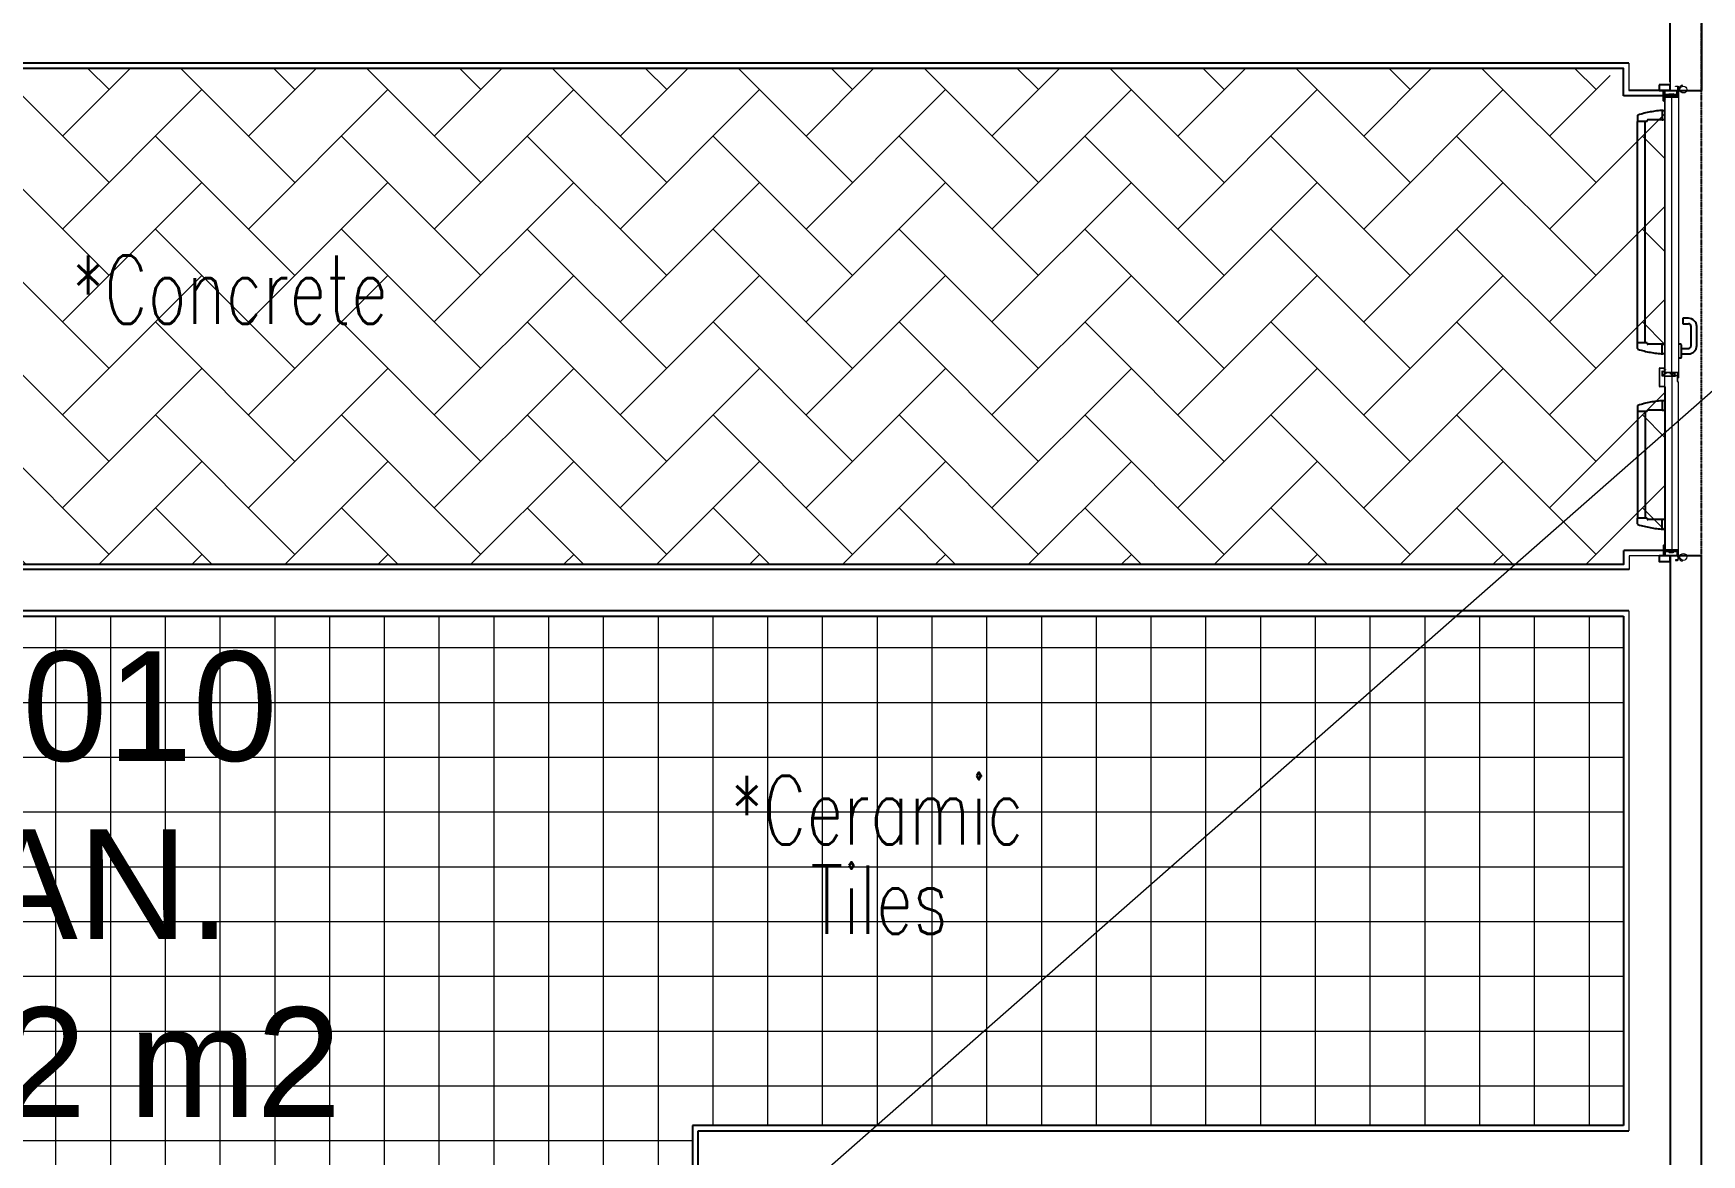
# Model space of a CAD drawing. Header units: metres. Extents: x -11920 to 1298, y -8631 to 433.
# Drawn here: x -1436 to -827, y -6380 to -5970 of the extents above; entities that cross this region are included whole.
import ezdxf
from ezdxf.enums import TextEntityAlignment as Align

# ---------------------------------------------------------------- set-up
doc = ezdxf.new("R2010")
doc.units = ezdxf.units.M
doc.header["$LTSCALE"] = 0.01
doc.header["$MEASUREMENT"] = 0
doc.linetypes.add('DASHED2', pattern=[9.525, 6.35, -3.175])
doc.linetypes.add('HIDDEN', pattern=[9.525, 6.35, -3.175])
doc.layers.get('0').update_dxf_attribs({"color": 30, "lineweight": 0})
for name, color, linetype in [('AG-DOOR', 2, 'Continuous'), ('AG-HATCH', 9, 'Continuous'), ('AG-PLASTER', 73, 'Continuous')]:
    doc.layers.add(name, color=color, linetype=linetype)
for name, color, linetype, lineweight in [('AG-Door_Aluminum', 60, 'Continuous', 13), ('AG-Insulation_Heat_Rockwool', 95, 'BATTING', 13), ('AG-Wall', 4, 'Continuous', 20), ('AI-040 @ 250', 2, 'Continuous', 20), ('Cephe Duvarı', 3, 'Continuous', 30), ('DOS-AG-Floor_Ceramic', 171, 'Continuous', 15), ('DOS-AG-Floor_Concrete(with hardener)', 14, 'Continuous', 18), ('DOS-AG-Text', 7, 'Continuous', 0), ('SP2-Flooring', 4, 'DASHED2', 9)]:
    doc.layers.add(name, color=color, linetype=linetype, lineweight=lineweight)
doc.styles.add('ARIAL', font='arial.ttf', dxfattribs={"width": 0.9})
doc.styles.add('TROMANS', font='simplex.shx')
doc.linetypes.add('BATTING', pattern='A,0.00254,-2.54,[134,ltypeshp.shx,S=2.54,R=0,X=-2.54,Y=0],-5.08,[134,ltypeshp.shx,S=2.54,R=180,X=2.54,Y=0],-2.54', length=10.16254)

# ---------------------------------------------------------------- blocks, each defined once
blk = doc.blocks.new('conta')
at = {"layer": 'AG-Door_Aluminum', "color": 9, "ltscale": 10}
for p, q in [((-2649.88, 5344.46), (-2649.78, 5344.3)), ((-2649.87, 5345.53), (-2649.81, 5345.61)), ((-2649.78, 5344.3), (-2649.74, 5344.3)), ((-2649.72, 5345.4), (-2649.28, 5345.4)), ((-2649.25, 5345.41), (-2649.09, 5345.51)), ((-2648.97, 5344.05), (-2648.78, 5343.8)), ((-2648.87, 5344.09), (-2648.7, 5343.86)), ((-2648.83, 5344.87), (-2648.56, 5345.24)), ((-2648.77, 5345.12), (-2648.63, 5345.3)), ((-2648.71, 5343.79), (-2648.71, 5343.79)), ((-2648.56, 5345.31), (-2648.56, 5345.31))]:
    blk.add_line(p, q, dxfattribs=at)
for centre, radius, start, end in [((-2653.03, 5345), 3.19, 350.46739, 8.93723), ((-2649.87, 5344.47), 0.02, 170.46739, 213.74513), ((-2649.83, 5345.5), 0.05, 140.63452, 188.93723), ((-2649.74, 5345.58), 0.0696, 22.24275, 159.25804), ((-2650.94, 5345.01), 1.24, 340.33821, 16.77718), ((-2649.74, 5344.58), 0.03, 160.33821, 273.26661), ((-2649.72, 5345.37), 0.03, 90, 196.77718), ((-2649.56, 5341.55), 3.01, 80.43616, 93.26661), ((-2649.28, 5345.45), 0.05, 270, 303.00619), ((-2649.22, 5344.14), 0.231, 353.95711, 81.90038), ((-2649.08, 5345.49), 0.03, 4.79721, 123.00619), ((-2649.06, 5344.54), 0.03, 260.43616, 338.70659), ((-2650.22, 5344.99), 1.27, 338.70659, 23.04177), ((-2648.89, 5344.11), 0.1, 173.95711, 217.26527), ((-2649.01, 5345.57), 0.05, 18.79511, 42.1429), ((-2651.17, 5344.83), 2.33, 7.58966, 18.79511), ((-2658.2, 5345.19), 9.36, 353.68569, 357.8537), ((-2648.79, 5344.15), 0.1, 173.68569, 217.26527), ((-2648.81, 5345.15), 0.05, 187.58966, 322.73473), ((-2648.79, 5344.84), 0.05, 142.73473, 180.2669), ((-2648.74, 5343.83), 0.05, 217.26527, 307.26527), ((-2648.74, 5343.83), 0.05, 307.26527, 37.26527), ((-2648.59, 5345.27), 0.05, 52.73473, 142.73473), ((-2648.59, 5345.27), 0.05, 322.73473, 52.73473)]:
    blk.add_arc(centre, radius, start, end, dxfattribs=at)
for points, knots in [([(-2649.74, 5344.31), (-2649.74, 5344.34), (-2649.7, 5344.52), (-2649.59, 5344.33), (-2649.34, 5344.36), (-2649.23, 5344.37), (-2649.18, 5344.37)], [0, 0, 0, 0, 0.1008757, 0.3841126, 0.5436166, 0.6906785, 0.6906785, 0.6906785, 0.6906785]), ([(-2648.98, 5345.6), (-2649, 5345.63), (-2649.09, 5345.71), (-2649.23, 5345.44), (-2649.32, 5345.74), (-2649.39, 5345.46), (-2649.51, 5345.75), (-2649.59, 5345.5), (-2649.65, 5345.57), (-2649.68, 5345.61)], [0.0086373, 0.0086373, 0.0086373, 0.0086373, 0.1097304, 0.3133405, 0.4430081, 0.5658764, 0.7165186, 0.8527974, 0.9648495, 0.9648495, 0.9648495, 0.9648495])]:
    blk.add_open_spline(points, degree=3, knots=knots, dxfattribs=at)
blk = doc.blocks.new('YANGIN KAC KAPI')
at = {"layer": 'AG-HATCH', "lineweight": 5, "ltscale": 2}
h = blk.add_hatch(color=256, dxfattribs=at)
h.dxf.hatch_style = 1
h.paths.add_polyline_path([(-1.6435, -0.0225), (-1.6455, -0.0225), (-1.6455, -0.0085), (-1.6435, -0.0085)])
h = blk.add_hatch(color=256, dxfattribs=at)
h.dxf.hatch_style = 1
h.paths.add_polyline_path([(0.0235, -0.0225), (0.0255, -0.0225), (0.0255, -0.0085), (0.0235, -0.0085)])
at = {"layer": 'AG-DOOR', "color": 4, "lineweight": -2, "ltscale": 10}
for p, q in [((-0.728, 0.0772), (-0.798, 0.0772)), ((-0.828, 0.0472), (-0.828, 0.0272)), ((-0.828, 0.0272), (-0.808, 0.0272)), ((-0.808, 0.0272), (-0.808, 0.0472)), ((-0.728, 0.0572), (-0.798, 0.0572)), ((-0.733, 0.0187), (-0.733, 0.0112)), ((-0.6855, 0.0212), (-0.7305, 0.0212)), ((-0.718, 0.0212), (-0.718, 0.0472)), ((-0.698, 0.0212), (-0.698, 0.0472)), ((-0.683, 0.0112), (-0.683, 0.0187))]:
    blk.add_line(p, q, dxfattribs=at)
at = {"layer": 'AG-DOOR', "color": 9, "linetype": 'HIDDEN', "ltscale": 100}
for p, q in [((-1.5872, -0.0463), (-1.5872, -0.0388)), ((-1.5872, -0.0463), (-1.5872, -0.0388)), ((-1.5872, -0.0463), (-1.5872, -0.0388)), ((-1.5847, -0.0488), (-1.5547, -0.0488)), ((-1.5522, -0.0388), (-1.5522, -0.0463)), ((-1.5522, -0.0463), (-1.5522, -0.1013)), ((-0.733, -0.0463), (-0.733, -0.0388)), ((-0.733, -0.0463), (-0.733, -0.0388)), ((-0.733, -0.0463), (-0.733, -0.0388)), ((-0.733, -0.0463), (-0.733, -0.1013)), ((-0.7005, -0.0488), (-0.7305, -0.0488)), ((-0.698, -0.0388), (-0.698, -0.0463)), ((-0.527, -0.0388), (-0.527, -0.0463)), ((-0.5245, -0.0488), (-0.4945, -0.0488)), ((-0.492, -0.0463), (-0.492, -0.0388)), ((-0.492, -0.0463), (-0.492, -0.0388)), ((-0.492, -0.0463), (-0.492, -0.0388)), ((-0.492, -0.0463), (-0.492, -0.1013)), ((-0.0928, -0.0388), (-0.0928, -0.0463)), ((-0.0928, -0.0463), (-0.0928, -0.1013)), ((-0.0603, -0.0488), (-0.0903, -0.0488)), ((-0.0578, -0.0463), (-0.0578, -0.0388)), ((-0.0578, -0.0463), (-0.0578, -0.0388)), ((-0.0578, -0.0463), (-0.0578, -0.0388)), ((-1.5472, -0.1038), (-1.5497, -0.1038)), ((-1.5472, -0.1038), (-1.5472, -0.1388)), ((-0.738, -0.1113), (-1.5472, -0.1113)), ((-0.738, -0.1038), (-0.738, -0.1388)), ((-0.738, -0.1038), (-0.7355, -0.1038)), ((-0.487, -0.1038), (-0.4895, -0.1038)), ((-0.487, -0.1038), (-0.487, -0.1388)), ((-0.487, -0.1113), (-0.0978, -0.1113)), ((-0.0978, -0.1038), (-0.0978, -0.1388)), ((-0.0978, -0.1038), (-0.0953, -0.1038)), ((-1.5679, -0.1388), (-1.5472, -0.1388)), ((-0.738, -0.1388), (-1.5472, -0.1388)), ((-0.7173, -0.1388), (-0.738, -0.1388)), ((-0.5077, -0.1388), (-0.487, -0.1388)), ((-0.487, -0.1388), (-0.0978, -0.1388)), ((-0.0771, -0.1388), (-0.0978, -0.1388))]:
    blk.add_line(p, q, dxfattribs=at)
at = {"layer": 'AG-DOOR', "color": 9, "ltscale": 10}
for p, q in [((-0.627, -0.001), (-0.63, -0.001)), ((-0.63, -0.0203), (-0.627, -0.0203)), ((-0.627, -0.016), (-0.627, -0.001)), ((-0.627, -0.0035), (-0.617, -0.0035)), ((-0.627, -0.0055), (-0.617, -0.0055)), ((-0.617, -0.0095), (-0.627, -0.016)), ((-0.627, -0.0203), (-0.627, -0.016))]:
    blk.add_line(p, q, dxfattribs=at)
at = {"layer": 'AG-DOOR', "color": 4, "lineweight": -2, "ltscale": 10}
for centre, radius, start, end in [((-0.798, 0.0472), 0.03, 90, 180), ((-0.728, 0.0472), 0.03, 0, 90), ((-0.798, 0.0472), 0.01, 90, 180), ((-0.7305, 0.0187), 0.0025, 90, 180), ((-0.728, 0.0472), 0.01, 0, 90), ((-0.6855, 0.0187), 0.0025, 0, 90)]:
    blk.add_arc(centre, radius, start, end, dxfattribs=at)
at = {"layer": 'AG-DOOR', "color": 9, "linetype": 'HIDDEN', "ltscale": 100}
for centre, radius, start, end in [((-1.2116, -0.0232), 0.3763, 183.52771, 197.61984), ((-1.5847, -0.0463), 0.0025, 180, 270), ((-1.5547, -0.0463), 0.0025, 270, 0), ((-0.7305, -0.0463), 0.0025, 180, 270), ((-0.7305, -0.0463), 0.0025, 180, 270), ((-0.7305, -0.0463), 0.0025, 180, 270), ((-1.0736, -0.0232), 0.3763, 342.38016, 356.47229), ((-0.7005, -0.0463), 0.0025, 270, 0), ((-0.1514, -0.0232), 0.3763, 183.52771, 197.61984), ((-0.5245, -0.0463), 0.0025, 180, 270), ((-0.4945, -0.0463), 0.0025, 270, 0), ((-0.4945, -0.0463), 0.0025, 270, 0), ((-0.4945, -0.0463), 0.0025, 270, 0), ((-0.0903, -0.0463), 0.0025, 180, 270), ((-0.4334, -0.0232), 0.3763, 342.38016, 356.47229), ((-0.0603, -0.0463), 0.0025, 270, 0), ((-1.5497, -0.1013), 0.0025, 180, 270), ((-0.7355, -0.1013), 0.0025, 270, 0), ((-0.4895, -0.1013), 0.0025, 180, 270), ((-0.0953, -0.1013), 0.0025, 270, 0), ((-1.5679, -0.1363), 0.0025, 197.61984, 270), ((-0.7173, -0.1363), 0.0025, 270, 342.38016), ((-0.5077, -0.1363), 0.0025, 197.61984, 270), ((-0.0771, -0.1363), 0.0025, 270, 342.38016)]:
    blk.add_arc(centre, radius, start, end, dxfattribs=at)
at = {"layer": 'AG-Door_Aluminum', "color": 9, "ltscale": 10}
for p, q in [((-1.6755, 0.0251), (-1.679, 0.024)), ((-1.6713, 0.0143), (-1.6705, 0.0108)), ((-1.6705, 0.0108), (-1.6676, 0.0114)), ((-1.6676, 0.0114), (-1.6686, 0.0162)), ((-1.6676, 0.01), (-1.6676, 0.0167)), ((-1.6646, 0.01), (-1.6646, 0.0161)), ((-1.6547, 0.0195), (-1.6595, 0.0149)), ((-1.642, 0.008), (-1.6568, 0.008)), ((-1.642, 0.005), (-1.6431, 0.005)), ((-1.64, -0.0085), (-1.64, 0.003)), ((0.02, -0.0085), (0.02, 0.003)), ((0.022, 0.008), (0.0368, 0.008)), ((0.022, 0.005), (0.0231, 0.005)), ((0.0347, 0.0195), (0.0395, 0.0149)), ((0.0446, 0.01), (0.0446, 0.0161)), ((0.0476, 0.01), (0.0476, 0.0167)), ((0.0476, 0.0114), (0.0486, 0.0162)), ((0.0505, 0.0108), (0.0476, 0.0114)), ((0.0513, 0.0143), (0.0505, 0.0108)), ((0.0555, 0.0251), (0.059, 0.024)), ((-1.64, -0.0174), (-1.64, -0.0085)), ((-1.637, -0.0174), (-1.64, -0.0174)), ((0.017, -0.0174), (0.02, -0.0174)), ((0.02, -0.0174), (0.02, -0.0085))]:
    blk.add_line(p, q, dxfattribs=at)
at = {"layer": 'AG-Door_Aluminum', "ltscale": 0.3}
for p, q in [((-1.657, 0.0092), (-1.657, 0.0102)), ((-1.656, 0.0112), (-0.6109, 0.0112)), ((-1.656, 0.0102), (-0.611, 0.0102)), ((-1.656, 0.0102), (-1.656, 0.0092)), ((-1.656, 0.0092), (-1.637, 0.0092)), ((-1.656, 0.0082), (-1.639, 0.0082)), ((-1.655, 0.0092), (-1.655, 0.0102)), ((-1.639, 0.0092), (-1.639, 0.0082)), ((-1.637, -0.0085), (-1.637, 0.0092)), ((-1.636, -0.0085), (-1.636, 0.0092)), ((-0.631, -0.0085), (-0.631, 0.0092)), ((-0.63, -0.0085), (-0.63, 0.0092)), ((-0.611, 0.0092), (-0.63, 0.0092)), ((-0.628, 0.0092), (-0.628, 0.0082)), ((-0.611, 0.0082), (-0.628, 0.0082)), ((-0.6186, 0.006), (-0.6186, -0.0005)), ((-0.6176, 0.007), (-0.5982, 0.007)), ((-0.6171, 0.006), (-0.5977, 0.006)), ((-0.612, 0.0092), (-0.612, 0.0102)), ((-0.611, 0.0102), (-0.611, 0.0092)), ((-0.61, 0.0092), (-0.61, 0.0102)), ((-0.5982, 0.007), (-0.5945, 0.0112)), ((-0.5977, 0.006), (-0.5941, 0.0102)), ((0.036, 0.0112), (-0.5945, 0.0112)), ((0.036, 0.0102), (-0.5941, 0.0102)), ((0.016, -0.0085), (0.016, 0.0092)), ((0.017, -0.0085), (0.017, 0.0092)), ((0.036, 0.0092), (0.017, 0.0092)), ((0.019, 0.0092), (0.019, 0.0082)), ((0.036, 0.0082), (0.019, 0.0082)), ((0.035, 0.0092), (0.035, 0.0102)), ((0.036, 0.0102), (0.036, 0.0092)), ((0.037, 0.0092), (0.037, 0.0102)), ((-1.637, -0.0378), (-1.637, -0.0085)), ((-1.636, -0.0378), (-1.636, -0.0085)), ((-0.631, -0.0378), (-1.636, -0.0378)), ((-1.636, -0.0388), (-0.631, -0.0388)), ((-0.6468, -0.0576), (-0.6468, -0.0421)), ((-0.6458, -0.0411), (-0.6335, -0.0411)), ((-0.6458, -0.0571), (-0.6458, -0.0426)), ((-0.5783, -0.0586), (-0.6458, -0.0586)), ((-0.6453, -0.0421), (-0.6341, -0.0421)), ((-0.5788, -0.0576), (-0.6453, -0.0576)), ((-0.6336, -0.0427), (-0.6348, -0.0489)), ((-0.6338, -0.0501), (-0.6186, -0.0501)), ((-0.631, -0.0378), (-0.631, -0.0085)), ((-0.63, -0.0378), (-0.63, -0.0085)), ((-0.6176, -0.0491), (-0.6176, -0.0416)), ((-0.5783, -0.0388), (-0.5783, -0.0571)), ((-0.5773, -0.0378), (0.016, -0.0378)), ((-0.5773, -0.0393), (-0.5773, -0.0576)), ((0.016, -0.0388), (-0.5768, -0.0388)), ((0.016, -0.0378), (0.016, -0.0085)), ((0.017, -0.0378), (0.017, -0.0085))]:
    blk.add_line(p, q, dxfattribs=at)
at = {"layer": 'AG-Door_Aluminum', "color": 4, "ltscale": 0.3}
for p, q in [((-1.6448, 0.0044), (-1.6448, -0.0057)), ((0.0248, 0.0044), (0.0248, -0.0057)), ((-1.6453, -0.0384), (-1.6567, -0.0384)), ((-1.6473, -0.0085), (-1.6473, -0.0082)), ((-1.6473, -0.0228), (-1.6473, -0.0085)), ((-1.6448, -0.0253), (-1.6448, -0.0379)), ((0.0248, -0.0253), (0.0248, -0.0379)), ((0.0253, -0.0384), (0.0367, -0.0384)), ((0.0273, -0.0085), (0.0273, -0.0082)), ((0.0273, -0.0228), (0.0273, -0.0085))]:
    blk.add_line(p, q, dxfattribs=at)
for points in [[(-1.6742, 0.0074), (-1.6742, 0), (-1.676, 0), (-1.676, 0.0074, -0.414214), (-1.6734, 0.01), (-1.6624, 0.01, -0.414214), (-1.66, 0.0076, 0.414214), (-1.6594, 0.007), (-1.6456, 0.007)], [(-1.6456, 0.0052), (-1.6594, 0.0052, -0.414214), (-1.6618, 0.0076, 0.414214), (-1.6624, 0.0082), (-1.6734, 0.0082, 0.414214), (-1.6742, 0.0074)], [(-1.643, 0.0044), (-1.643, -0.006, -0.414214), (-1.645, -0.008, 0.414214), (-1.6455, -0.0085), (-1.6455, -0.0225, 0.414214), (-1.645, -0.023, -0.414214), (-1.643, -0.025), (-1.643, -0.0379, -0.414214), (-1.6453, -0.0402), (-1.6567, -0.0402, 1), (-1.6567, -0.0432), (-1.6218, -0.0432)], [(0.023, 0.0044), (0.023, -0.006, 0.414214), (0.025, -0.008, -0.414214), (0.0255, -0.0085), (0.0255, -0.0225, -0.414214), (0.025, -0.023, 0.414214), (0.023, -0.025), (0.023, -0.0379, 0.414214), (0.0253, -0.0402), (0.0367, -0.0402, -1), (0.0367, -0.0432), (0.0018, -0.0432)], [(0.0542, 0.0074), (0.0542, 0), (0.056, 0), (0.056, 0.0074, 0.414214), (0.0534, 0.01), (0.0424, 0.01, 0.414214), (0.04, 0.0076, -0.414214), (0.0394, 0.007), (0.0256, 0.007)], [(0.0256, 0.0052), (0.0394, 0.0052, 0.414214), (0.0418, 0.0076, -0.414214), (0.0424, 0.0082), (0.0534, 0.0082, -0.414214), (0.0542, 0.0074)], [(-1.631, -0.0432), (-1.631, -0.0414), (-1.6218, -0.0414, -1), (-1.6218, -0.045), (-1.6567, -0.045)], [(0.011, -0.0432), (0.011, -0.0414), (0.0018, -0.0414, 1), (0.0018, -0.045), (0.0367, -0.045)]]:
    blk.add_lwpolyline(points, format="xyb", dxfattribs=at)
at = {"layer": 'AG-Door_Aluminum', "ltscale": 0.3}
for points in [[(-0.6176, 0.0055), (-0.6176, 0, 0.414214), (-0.6171, -0.0005), (-0.6168, -0.0005, -0.414214), (-0.6158, -0.0015), (-0.6158, -0.0401, -0.414214), (-0.6168, -0.0411), (-0.6171, -0.0411)], [(-0.6176, -0.0015), (-0.6173, -0.0015, -0.414214), (-0.6168, -0.002), (-0.6168, -0.0396, -0.414214), (-0.6173, -0.0401), (-0.6176, -0.0401, 0.414214), (-0.6186, -0.0411), (-0.6186, -0.0486, -0.414214), (-0.6191, -0.0491), (-0.6332, -0.0491, -0.469603), (-0.6337, -0.0485), (-0.6325, -0.0422)]]:
    blk.add_lwpolyline(points, format="xyb", dxfattribs=at)
at = {"layer": 'AG-Door_Aluminum', "color": 9, "ltscale": 10}
for centre in [(-1.6634, 0.0286), (0.0434, 0.0286)]:
    blk.add_circle(centre, 0.0126, dxfattribs=at)
for centre, radius, start, end in [((-1.6634, 0.0286), 0.0163, 196.34581, 241.20119), ((-1.6715, 0.0156), 0.00297, 12.12919, 36.6827), ((-1.6568, 0.012), 0.007, 144.8285, 196.60081), ((-1.6568, 0.012), 0.004, 133.50103, 269.7288), ((-1.642, 0.003), 0.005, 0, 89.99772), ((-1.642, 0.003), 0.002, 0, 90), ((0.022, 0.003), 0.005, 90.00228, 180), ((0.022, 0.003), 0.002, 90, 180), ((0.0368, 0.012), 0.004, 270.2712, 46.49897), ((0.0368, 0.012), 0.007, 343.39919, 35.1715), ((0.0515, 0.0156), 0.00297, 143.3173, 167.87081), ((0.0434, 0.0286), 0.0163, 298.79881, 343.65419)]:
    blk.add_arc(centre, radius, start, end, dxfattribs=at)
at = {"layer": 'AG-Door_Aluminum', "ltscale": 0.3}
for centre, radius, start, end in [((-1.656, 0.0102), 0.001, 90, 180), ((-1.656, 0.0092), 0.001, 180, 270), ((-1.637, 0.0092), 0.001, 0, 90), ((-0.63, 0.0092), 0.001, 90, 180), ((-0.6176, 0.006), 0.001, 90, 180), ((-0.6171, 0.0055), 0.0005, 90, 180), ((-0.611, 0.0102), 0.001, 0, 90), ((-0.611, 0.0092), 0.001, 270, 0), ((0.017, 0.0092), 0.001, 90, 180), ((0.036, 0.0102), 0.001, 0, 90), ((0.036, 0.0092), 0.001, 270, 0), ((-1.636, -0.0378), 0.001, 180, 270), ((-0.6458, -0.0421), 0.001, 90, 180), ((-0.6458, -0.0576), 0.001, 180, 270), ((-0.6453, -0.0426), 0.0005, 90, 180), ((-0.6453, -0.0571), 0.0005, 180, 270), ((-0.6338, -0.0491), 0.001, 168.93196, 270), ((-0.6341, -0.0426), 0.0005, 348.93196, 90), ((-0.6335, -0.0421), 0.001, 349.38034, 90), ((-0.631, -0.0378), 0.001, 270, 0), ((-0.6176, -0.0005), 0.001, 180, 270), ((-0.6186, -0.0491), 0.001, 270, 0), ((-0.6171, -0.0416), 0.0005, 90, 180), ((-0.5788, -0.0571), 0.0005, 270, 0), ((-0.5773, -0.0388), 0.001, 90.00032, 180), ((-0.5783, -0.0576), 0.001, 270, 0), ((-0.5768, -0.0393), 0.0005, 90, 180), ((0.016, -0.0378), 0.001, 270, 0)]:
    blk.add_arc(centre, radius, start, end, dxfattribs=at)
at = {"layer": 'AG-Door_Aluminum', "color": 4, "ltscale": 0.3}
for centre, radius, start, end in [((-1.6456, 0.0044), 0.0026, 0, 90), ((-1.6456, 0.0044), 0.0008, 0, 90), ((0.0256, 0.0044), 0.0026, 90, 180), ((0.0256, 0.0044), 0.0008, 90, 180), ((-1.6567, -0.0417), 0.0033, 90, 270), ((-1.6453, -0.0082), 0.002, 90, 180), ((-1.6453, -0.0228), 0.002, 180, 270), ((-1.6453, -0.0057), 0.0005, 270, 0), ((-1.6453, -0.0253), 0.0005, 0, 90), ((-1.6453, -0.0379), 0.0005, 270, 0), ((0.0253, -0.0057), 0.0005, 180, 270), ((0.0253, -0.0253), 0.0005, 90, 180), ((0.0253, -0.0379), 0.0005, 180, 270), ((0.0253, -0.0082), 0.002, 0, 90), ((0.0253, -0.0228), 0.002, 270, 0), ((0.0367, -0.0417), 0.0033, 270, 90)]:
    blk.add_arc(centre, radius, start, end, dxfattribs=at)
at = {"layer": 'AG-HATCH', "color": 9, "linetype": 'Continuous'}
for p, q in [((-1.6565, -0.0427), (-1.6565, -0.0422)), ((-1.6514, -0.0419), (-1.6504, -0.0403)), ((-1.651, -0.0432), (-1.6378, -0.0432)), ((-1.6503, -0.0413), (-1.6498, -0.0407)), ((-1.6501, -0.0416), (-1.6484, -0.0416)), ((-1.6476, -0.0412), (-1.6471, -0.0403)), ((-1.6469, -0.0413), (-1.6466, -0.0407)), ((-1.6467, -0.0416), (-1.6451, -0.0416)), ((-1.643, -0.0395), (-1.643, -0.0353)), ((-1.642, -0.0352), (-1.6405, -0.0403)), ((0.031, -0.0432), (0.0178, -0.0432)), ((0.022, -0.0352), (0.0205, -0.0403)), ((0.023, -0.0395), (0.023, -0.0353)), ((0.0267, -0.0416), (0.0251, -0.0416)), ((0.0269, -0.0413), (0.0266, -0.0407)), ((0.0276, -0.0412), (0.0271, -0.0403)), ((0.0301, -0.0416), (0.0284, -0.0416)), ((0.0303, -0.0413), (0.0298, -0.0407)), ((0.0314, -0.0419), (0.0304, -0.0403)), ((0.0315, -0.0427), (0.0315, -0.0422))]:
    blk.add_line(p, q, dxfattribs=at)
at = {"layer": 'AG-HATCH', "ltscale": 2.5}
for points in [[(-1.68, -0.06), (-1.66, -0.06), (-1.66, -0.02), (-1.68, -0.02), (-1.68, -0.06)], [(0.04, -0.06), (0.06, -0.06), (0.06, -0.02), (0.04, -0.02), (0.04, -0.06)]]:
    blk.add_lwpolyline(points, dxfattribs=at)
at = {"layer": 'AG-HATCH', "lineweight": 5, "ltscale": 2}
for points in [[(-1.6455, -0.0225), (-1.6435, -0.0225), (-1.6435, -0.0085), (-1.6455, -0.0085), (-1.6455, -0.0225)], [(0.0255, -0.0225), (0.0235, -0.0225), (0.0235, -0.0085), (0.0255, -0.0085), (0.0255, -0.0225)]]:
    blk.add_lwpolyline(points, dxfattribs=at)
at = {"layer": 'AG-HATCH', "color": 9, "linetype": 'Continuous'}
for centre, radius, start, end in [((-1.6461, -0.1754), 0.1336, 92.29751, 94.48629), ((-1.6514, -0.0182), 0.0251, 258.20033, 270.91744), ((-1.6501, -0.0405), 0.000316, 324.95864, 145.01524), ((-1.6501, -0.0414), 0.000211, 145.01233, 270), ((-1.6484, -0.0406), 0.00105, 270.01063, 324.99231), ((-1.6468, -0.0405), 0.000316, 331.16903, 157.44011), ((-1.6467, -0.0414), 0.000211, 151.21018, 270), ((-1.6451, -0.0395), 0.00211, 270, 0), ((-1.6425, -0.0353), 0.000526, 15.58841, 180), ((-1.6391, -0.0399), 0.00147, 195.58873, 270), ((-1.6386, -0.0169), 0.0245, 268.78063, 294.54598), ((-1.6425, -0.0108), 0.0327, 278.29216, 296.04744), ((-1.6283, -0.0397), 0.000526, 285.31477, 104.50815), ((0.0083, -0.0397), 0.000526, 75.49185, 254.68523), ((0.0225, -0.0108), 0.0327, 243.95256, 261.70784), ((0.0186, -0.0169), 0.0245, 245.45402, 271.21937), ((0.0191, -0.0399), 0.00147, 270, 344.41127), ((0.0225, -0.0353), 0.000526, 0, 164.41159), ((0.0251, -0.0395), 0.00211, 180, 270), ((0.0268, -0.0405), 0.000316, 22.55989, 208.83097), ((0.0267, -0.0414), 0.000211, 270, 28.78982), ((0.0284, -0.0406), 0.00105, 215.00769, 269.98937), ((0.0301, -0.0405), 0.000316, 34.98476, 215.04136), ((0.0301, -0.0414), 0.000211, 270, 34.98767), ((0.031, -0.0427), 0.000526, 270, 0), ((0.031, -0.0422), 0.000526, 0, 35.00769)]:
    blk.add_arc(centre, radius, start, end, dxfattribs=at)
at = {"layer": 'AG-Insulation_Heat_Rockwool', "ltscale": 48}
for p, q in [((-0.631, -0.0138), (-1.636, -0.0138)), ((-0.6158, -0.0138), (0.016, -0.0138))]:
    blk.add_line(p, q, dxfattribs=at)
at = {"layer": 'AG-Door_Aluminum', "ltscale": 0.3, "xscale": -0.01, "yscale": 0.01, "zscale": 0.01, "rotation": 270}
blk.add_blockref('conta', (-54.0784, 26.4499), dxfattribs=at)
blk = doc.blocks.new('*U13')
at = {"style": 'ARIAL'}
for tag, p in [('NO', (1.676, 0.8)), ('MAHAL', (1.676, -1.8)), ('ALAN', (1.676, -4.4))]:
    blk.add_attdef(tag, text='', height=1.6, dxfattribs=at).set_placement(p, align=Align.MIDDLE_CENTER)

msp = doc.modelspace()

# ---------------------------------------------------------------- hatches: boundary and pattern name
at = {"layer": 'DOS-AG-Floor_Ceramic'}
h = msp.add_hatch(dxfattribs=at)
h.set_pattern_fill('HP1-01E0', color=256, scale=20, pattern_type=2)
h.set_pattern_definition([(0, (-1307.935, -6414.379), (0, 20), []), (90, (-1307.935, -6414.379), (-20, 1e-15), [])])
h.paths.add_polyline_path([(-1579.44, -6520.88), (-1560.44, -6520.88), (-1560.44, -6505.88), (-1488.54, -6505.88), (-1488.54, -6498.43), (-1540.44, -6498.43), (-1540.44, -6182.88), (-855.44, -6182.88), (-855.44, -6368.88), (-1195.44, -6368.88), (-1195.44, -6625.88), (-1509.44, -6625.88), (-1555.37, -6625.88), (-1560.44, -6625.88), (-1560.44, -6610.88), (-1579.44, -6610.88)])
at = {"layer": 'DOS-AG-Floor_Concrete(with hardener)'}
h = msp.add_hatch(dxfattribs=at)
h.set_pattern_fill('AR-HBONE', color=256, scale=6)
h.paths.add_polyline_path([(-2300.44, -6808.88), (-2154.44, -6808.88), (-2154.44, -6163.88), (-855.34, -6163.88), (-855.34, -6158.88), (-840.32, -6158.88), (-840.32, -5995.88), (-860.34, -5995.88), (-860.34, -5982.88), (-2300.44, -5982.88)])

# ---------------------------------------------------------------- linework, layer by layer
at = {"layer": 'AG-PLASTER'}
for p, q in [((-836.44, -5992.88), (-855.44, -5992.88)), ((-836.44, -6158.88), (-855.34, -6158.88)), ((-1560.44, -6182.88), (-855.44, -6182.88)), ((-855.44, -6182.88), (-855.44, -6368.88)), ((-855.44, -6368.88), (-1195.44, -6368.88)), ((-1195.44, -6368.88), (-1195.44, -6625.88))]:
    msp.add_line(p, q, dxfattribs=at)
for points in [[(-855.44, -5992.88), (-855.44, -5982.88), (-2300.44, -5982.88), (-2300.44, -6625.88), (-2319.44, -6625.88)], [(-2319.44, -6791.88), (-2300.44, -6791.88), (-2300.44, -6793.88), (-2300.44, -6808.88), (-2154.44, -6808.88), (-2154.44, -6163.88), (-855.34, -6163.88), (-855.34, -6158.88)]]:
    msp.add_lwpolyline(points, dxfattribs=at)
at = {"layer": 'AG-Wall'}
for p, q in [((-838.44, -5885.88), (-838.44, -5985.88)), ((-853.44, -5980.88), (-853.44, -5990.88)), ((-838.44, -5985.88), (-838.44, -5990.88)), ((-853.34, -6160.88), (-853.34, -6165.88)), ((-838.44, -6160.88), (-853.34, -6160.88)), ((-838.44, -6160.88), (-838.44, -6165.88)), ((-838.44, -6165.88), (-838.44, -6625.88)), ((-853.44, -6180.88), (-853.44, -6370.88))]:
    msp.add_line(p, q, dxfattribs=at)
at = {"layer": 'AG-Wall', "lineweight": -2, "transparency": 33554610}
for p, q in [((-853.44, -5980.88), (-2302.44, -5980.88)), ((-838.44, -5990.88), (-853.44, -5990.88)), ((-853.34, -6165.88), (-2152.44, -6165.88)), ((-853.44, -6180.88), (-1562.44, -6180.88)), ((-1193.44, -6370.88), (-853.44, -6370.88)), ((-1193.44, -6625.88), (-1193.44, -6370.88))]:
    msp.add_line(p, q, dxfattribs=at)
at = {"layer": 'Cephe Duvarı', "lineweight": -2, "ltscale": 1000, "transparency": 33554687}
msp.add_line((-838.44, -5990.88), (-826.94, -5990.88), dxfattribs=at)
for points in [[(-838.44, -5987.88), (-838.44, -5763.38), (-826.94, -5763.38), (-826.94, -5990.88)], [(-838.44, -6701.88), (-826.94, -6701.88), (-826.94, -6160.88), (-838.44, -6160.88), (-838.44, -6701.88)]]:
    msp.add_lwpolyline(points, dxfattribs=at)
at = {"layer": 'DOS-AG-Floor_Ceramic'}
msp.add_line((-1509.21, -6703.65), (1281.89, -4250.65), dxfattribs=at)
msp.add_lwpolyline([(-1579.44, -6520.88), (-1560.44, -6520.88), (-1560.44, -6505.88), (-1488.54, -6505.88), (-1488.54, -6498.43), (-1540.44, -6498.43), (-1540.44, -6182.88), (-855.44, -6182.88), (-855.44, -6368.88), (-1195.44, -6368.88), (-1195.44, -6625.88), (-1509.44, -6625.88), (-1555.37, -6625.88), (-1560.44, -6625.88), (-1560.44, -6610.88), (-1579.44, -6610.88)], close=True, dxfattribs=at)
at = {"layer": 'DOS-AG-Floor_Concrete(with hardener)'}
msp.add_lwpolyline([(-2300.44, -6808.88), (-2154.44, -6808.88), (-2154.44, -6163.88), (-855.34, -6163.88), (-855.34, -6158.88), (-840.32, -6158.88), (-840.32, -5992.88), (-855.44, -5992.88), (-855.44, -5982.88), (-2300.44, -5982.88)], close=True, dxfattribs=at)
at = {"layer": 'SP2-Flooring', "lineweight": -2, "transparency": 33554610}
msp.add_lwpolyline([(-826.94, -5310.88), (-566.94, -5310.88), (-566.94, -6643.88), (-826.94, -6643.88)], close=True, dxfattribs=at)

# ---------------------------------------------------------------- block references
at = {"layer": 'AG-DOOR', "xscale": 100, "yscale": 100, "zscale": 100, "rotation": 270}
msp.add_blockref('YANGIN KAC KAPI', (-836.44, -6156.88), dxfattribs=at)
at = {"layer": 'AI-040 @ 250', "color": 2, "linetype": 'Continuous', "lineweight": -2, "transparency": 33554610, "xscale": 25, "yscale": 25, "zscale": 25}
msp.add_blockref('*U13', (-1466.52, -6235.72), dxfattribs=at).add_auto_attribs({'ALAN': '4,02 m2', 'MAHAL': 'JAN.', 'NO': 'G-010'})

# ---------------------------------------------------------------- texts
at = {"layer": 'DOS-AG-Text', "ltscale": 1000, "style": 'TROMANS', "width": 0.7}
for s, p in [('*Concrete', (-1422.22, -6076.1)), ('*Ceramic ', (-1181.62, -6266.21)), ('Tiles', (-1152.43, -6298.94))]:
    msp.add_text(s, height=25, dxfattribs=at).set_placement(p)

doc.saveas('drawing.dxf')
